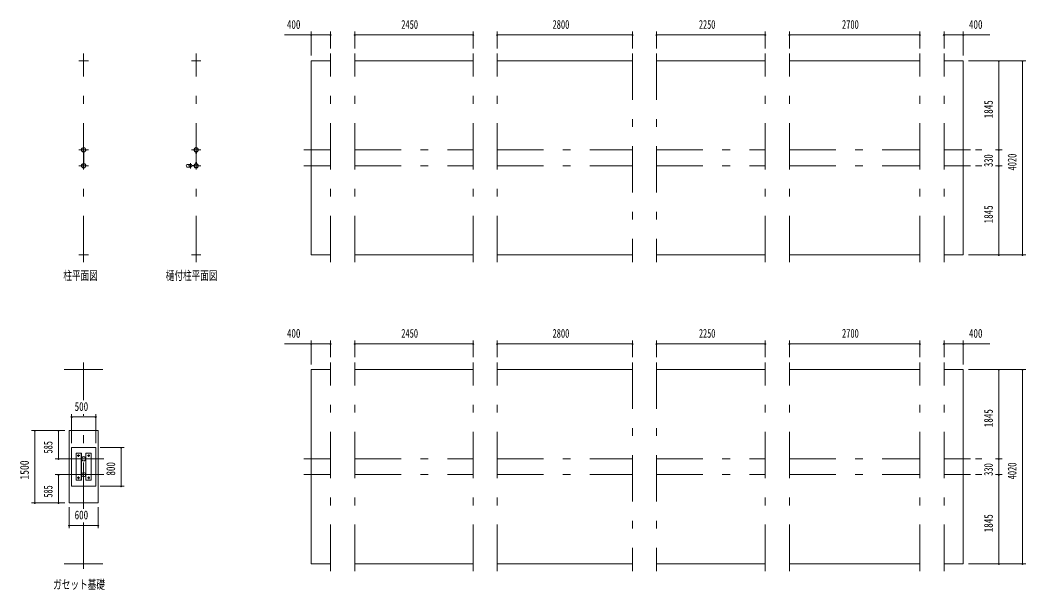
# Model space of a CAD drawing. Units: millimetres, scale not verified. Extents: x -31992 to 32005, y -14700 to 14700.
# Drawn here: x -31992 to -11171, y -11328 to 468 of the extents above; entities that cross this region are included whole.
import ezdxf
from ezdxf.enums import TextEntityAlignment as Align

# ---------------------------------------------------------------- set-up
doc = ezdxf.new("R2010")
doc.units = ezdxf.units.MM
doc.header["$LTSCALE"] = 80
doc.linetypes.add('USER3', pattern=[24, 12, -5, 2, -5])
for name, color, linetype, lineweight in [('0-2_1-07BOLD', 7, 'Continuous', 18), ('0-3_1-27CENTER', 3, 'USER3', 18), ('0-5_1-57DIM', 3, 'Continuous', 18)]:
    doc.layers.add(name, color=color, linetype=linetype, lineweight=lineweight)
doc.styles.add('ＭＳ ゴシック', font='')
doc.styles.get('ＭＳ ゴシック').set_extended_font_data('MS Gothic')

msp = doc.modelspace()

# ---------------------------------------------------------------- linework, layer by layer
at = {"layer": '0-2_1-07BOLD'}
for p, q in [((-30576.78, -372.46), (-30776.77, -372.46)), ((-28247.05, -372.46), (-28447.04, -372.46)), ((-25965.59, -4392.46), (-25965.59, -372.46)), ((-25565.59, -372.46), (-25965.59, -372.46)), ((-22615.59, -372.46), (-25065.6, -372.46)), ((-19315.59, -372.46), (-22115.59, -372.46)), ((-16565.59, -372.46), (-18815.59, -372.46)), ((-13365.59, -372.46), (-16065.59, -372.46)), ((-12465.59, -372.46), (-12865.59, -372.46)), ((-12465.59, -4392.46), (-12465.59, -372.46)), ((-30681.37, -2292.46), (-30681.37, -2263.38)), ((-30679.77, -2261.9), (-30679.77, -2503.01)), ((-30673.77, -2503.01), (-30673.77, -2261.9)), ((-28351.63, -2292.46), (-28351.63, -2263.38)), ((-28350.03, -2261.9), (-28350.03, -2503.01)), ((-28344.03, -2503.01), (-28344.03, -2261.9)), ((-30681.37, -2292.46), (-30679.77, -2292.46)), ((-30681.37, -2472.46), (-30679.77, -2472.46)), ((-30681.37, -2472.46), (-30681.37, -2501.54)), ((-30673.77, -2472.46), (-30672.16, -2472.46)), ((-30672.16, -2472.46), (-30672.16, -2501.54)), ((-28351.63, -2292.46), (-28350.03, -2292.46)), ((-28351.63, -2472.46), (-28350.03, -2472.46)), ((-28351.63, -2472.46), (-28351.63, -2501.54)), ((-28344.03, -2472.46), (-28342.43, -2472.46)), ((-28342.43, -2472.46), (-28342.43, -2501.54)), ((-28474.55, -2519.96), (-28542.13, -2519.96)), ((-28474.55, -2574.96), (-28542.13, -2574.96)), ((-28437.7, -2544.45), (-28391.49, -2544.45)), ((-28437.7, -2550.46), (-28391.49, -2550.46)), ((-28436.3, -2542.85), (-28392.96, -2542.85)), ((-28436.3, -2552.06), (-28392.96, -2552.06)), ((-30576.78, -4392.46), (-30776.77, -4392.46)), ((-28247.05, -4392.46), (-28447.05, -4392.46)), ((-25565.59, -4392.46), (-25965.59, -4392.46)), ((-22615.59, -4392.46), (-25065.6, -4392.46)), ((-19315.59, -4392.46), (-22115.59, -4392.46)), ((-16565.59, -4392.46), (-18815.59, -4392.46)), ((-13365.59, -4392.46), (-16065.59, -4392.46)), ((-12465.59, -4392.46), (-12865.59, -4392.46)), ((-30276.78, -6767.46), (-31076.78, -6767.46)), ((-25565.59, -6767.46), (-25965.59, -6767.46)), ((-22615.59, -6767.46), (-25065.6, -6767.46)), ((-19315.59, -6767.46), (-22115.59, -6767.46)), ((-16565.59, -6767.46), (-18815.59, -6767.46)), ((-13365.59, -6767.46), (-16065.59, -6767.46)), ((-12465.59, -6767.46), (-12865.59, -6767.46)), ((-12465.59, -10787.46), (-12465.59, -6767.46)), ((-30976.78, -9527.46), (-30976.78, -8027.45)), ((-30976.78, -8027.45), (-30376.78, -8027.45)), ((-30926.78, -9177.46), (-30926.78, -8377.46)), ((-30426.78, -8377.46), (-30926.78, -8377.46)), ((-30833.33, -9057.46), (-30833.33, -8497.46)), ((-30833.33, -8497.46), (-30721.33, -8497.46)), ((-30725.83, -9057.46), (-30725.83, -8497.46)), ((-30632.23, -9057.46), (-30632.23, -8497.46)), ((-30627.73, -9057.46), (-30627.73, -8497.46)), ((-30426.78, -8377.46), (-30426.78, -9177.46)), ((-30520.23, -9057.46), (-30632.23, -9057.46)), ((-30426.78, -9177.46), (-30926.78, -9177.46)), ((-30276.78, -10787.46), (-31076.78, -10787.46)), ((-22615.59, -10787.46), (-25065.6, -10787.46)), ((-19315.59, -10787.46), (-22115.59, -10787.46)), ((-16565.59, -10787.46), (-18815.59, -10787.46)), ((-13365.59, -10787.46), (-16065.59, -10787.46)), ((-12465.59, -10787.46), (-12865.59, -10787.46))]:
    msp.add_line(p, q, dxfattribs=at)
for points in [[(-30673.77, -2292.46), (-30672.16, -2292.46), (-30672.16, -2263.38)], [(-28344.03, -2292.46), (-28342.43, -2292.46), (-28342.43, -2263.38)], [(-25565.59, -10787.46), (-25965.59, -10787.46), (-25965.59, -6767.46)], [(-30976.78, -9527.46), (-30376.78, -9527.46), (-30376.78, -8027.45)], [(-30833.33, -9057.46), (-30721.33, -9057.46), (-30721.33, -8497.46)], [(-30520.23, -9057.46), (-30520.23, -8497.46), (-30632.23, -8497.46)]]:
    msp.add_lwpolyline(points, dxfattribs=at)
for centre, radius in [((-30676.77, -2217.46), 44.55), ((-30676.77, -2217.46), 40.35), ((-30676.77, -2169.06), 2.25), ((-28347.04, -2217.46), 44.55), ((-28347.04, -2217.46), 40.35), ((-28347.04, -2169.06), 2.25), ((-30676.77, -2547.46), 44.55), ((-30676.77, -2547.46), 40.35), ((-30676.77, -2595.86), 2.25), ((-28496.38, -2547.46), 2.25), ((-28465.04, -2547.46), 27.5), ((-28347.04, -2547.46), 46.15), ((-28347.04, -2547.46), 44.55), ((-28347.04, -2547.46), 40.35), ((-28347.04, -2595.86), 2.25), ((-30783.28, -8547.46), 14.5), ((-30570.28, -8547.46), 14.5), ((-30676.78, -8612.46), 44.55), ((-30676.78, -8612.46), 40.35), ((-30676.78, -8942.45), 44.55), ((-30676.78, -8942.45), 40.35), ((-30783.28, -9007.46), 14.5), ((-30570.28, -9007.46), 14.5)]:
    msp.add_circle(centre, radius, dxfattribs=at)
for centre, radius, start, end in [((-30676.77, -2217.46), 46.15, 93.78961, 264.28209), ((-30676.77, -2169.06), 3.85, 322.09525, 270.00276), ((-30676.77, -2217.46), 46.15, 275.72758, 90.00154), ((-28347.04, -2217.46), 46.15, 93.78961, 264.28209), ((-28347.04, -2169.06), 3.85, 322.09525, 270.00276), ((-28347.04, -2217.46), 46.15, 275.72758, 90.00154), ((-30676.77, -2547.46), 46.15, 95.71837, 266.21085), ((-30676.77, -2595.86), 3.85, 90, 37.90752), ((-30676.77, -2547.46), 46.15, 269.99892, 84.27287), ((-28506.64, -2547.46), 44.9, 142.23546, 217.76454), ((-28496.38, -2547.46), 3.85, 51.34222, 0), ((-28465.04, -2547.46), 29.1, 9.09488, 180), ((-28465.04, -2547.46), 29.1, 185.93016, 350.90401), ((-28447.63, -2547.46), 44.9, 142.23546, 160.41136), ((-28447.63, -2547.46), 44.9, 199.58864, 217.76454), ((-28347.04, -2595.86), 3.85, 90, 37.90752)]:
    msp.add_arc(centre, radius, start, end, dxfattribs=at)
at = {"layer": '0-3_1-27CENTER'}
for p, q in [((-30676.77, -4542.46), (-30676.77, -222.46)), ((-28347.05, -4542.46), (-28347.05, -222.46)), ((-25565.59, -4542.46), (-25565.59, -222.46)), ((-25065.6, -4542.46), (-25065.6, -222.46)), ((-22615.59, -4542.46), (-22615.59, -222.46)), ((-22115.59, -4542.46), (-22115.59, -222.46)), ((-19315.59, -222.46), (-19315.59, -4542.46)), ((-18815.59, -222.46), (-18815.59, -4542.46)), ((-16565.59, -4542.46), (-16565.59, -222.46)), ((-16065.59, -4542.46), (-16065.59, -222.46)), ((-13365.59, -4542.46), (-13365.59, -222.46)), ((-12865.59, -4542.46), (-12865.59, -222.46)), ((-30576.78, -2217.46), (-30776.77, -2217.46)), ((-28247.05, -2217.46), (-28447.04, -2217.46)), ((-26115.59, -2217.46), (-25565.59, -2217.46)), ((-25065.6, -2217.46), (-22615.59, -2217.46)), ((-22115.59, -2217.46), (-19315.59, -2217.46)), ((-18815.59, -2217.46), (-16565.59, -2217.46)), ((-16065.59, -2217.46), (-13365.59, -2217.46)), ((-12865.59, -2217.46), (-12315.59, -2217.46)), ((-28465.04, -2492.46), (-28465.04, -2602.46)), ((-30576.78, -2547.46), (-30776.77, -2547.46)), ((-28247.05, -2547.46), (-28447.04, -2547.46)), ((-28414.56, -2558.22), (-28414.56, -2536.69)), ((-26115.59, -2547.46), (-25565.59, -2547.46)), ((-25065.6, -2547.46), (-22615.59, -2547.46)), ((-22115.59, -2547.46), (-19315.59, -2547.46)), ((-18815.59, -2547.46), (-16565.59, -2547.46)), ((-16065.59, -2547.46), (-13365.59, -2547.46)), ((-12865.59, -2547.46), (-12315.59, -2547.46)), ((-30676.78, -6617.46), (-30676.78, -7398.87)), ((-25565.59, -10937.46), (-25565.59, -6617.46)), ((-25065.6, -10937.46), (-25065.6, -6617.46)), ((-22615.59, -10937.46), (-22615.59, -6617.46)), ((-22115.59, -10937.46), (-22115.59, -6617.46)), ((-19315.59, -6617.46), (-19315.59, -10937.46)), ((-18815.59, -6617.46), (-18815.59, -10937.46)), ((-16565.59, -10937.46), (-16565.59, -6617.46)), ((-16065.59, -10937.46), (-16065.59, -6617.46)), ((-13365.59, -10937.46), (-13365.59, -6617.46)), ((-12865.59, -10937.46), (-12865.59, -6617.46)), ((-30676.78, -9647.46), (-30676.78, -7687.46)), ((-30783.28, -8522.46), (-30783.28, -8572.46)), ((-30570.28, -8522.46), (-30570.28, -8572.46)), ((-31076.78, -8612.46), (-30256.78, -8612.46)), ((-30808.28, -8547.46), (-30758.28, -8547.46)), ((-30545.28, -8547.46), (-30595.28, -8547.46)), ((-26115.59, -8612.46), (-25565.59, -8612.46)), ((-25065.6, -8612.46), (-22615.59, -8612.46)), ((-22115.59, -8612.46), (-19315.59, -8612.46)), ((-18815.59, -8612.46), (-16565.59, -8612.46)), ((-16065.59, -8612.46), (-13365.59, -8612.46)), ((-12865.59, -8612.46), (-12315.59, -8612.46)), ((-31076.78, -8942.45), (-30256.78, -8942.45)), ((-26115.59, -8942.46), (-25565.59, -8942.46)), ((-25065.6, -8942.46), (-22615.59, -8942.46)), ((-22115.59, -8942.46), (-19315.59, -8942.46)), ((-18815.59, -8942.46), (-16565.59, -8942.46)), ((-16065.59, -8942.46), (-13365.59, -8942.46)), ((-12865.59, -8942.46), (-12315.59, -8942.46)), ((-30808.28, -9007.46), (-30758.28, -9007.46)), ((-30783.28, -9032.46), (-30783.28, -8982.45)), ((-30545.28, -9007.46), (-30595.28, -9007.46)), ((-30570.28, -9032.46), (-30570.28, -8982.45)), ((-30676.78, -9932.27), (-30676.78, -10937.46))]:
    msp.add_line(p, q, dxfattribs=at)
at = {"layer": '0-5_1-57DIM'}
for p, q in [((-25965.59, -267.46), (-25965.59, 232.54)), ((-25565.59, -117.46), (-25565.59, 232.54)), ((-25065.6, -117.46), (-25065.6, 232.54)), ((-22615.59, -117.46), (-22615.59, 232.54)), ((-22115.59, -117.46), (-22115.59, 232.54)), ((-19315.59, -117.46), (-19315.59, 232.54)), ((-18815.59, -117.46), (-18815.59, 232.54)), ((-16565.6, -117.46), (-16565.6, 232.54)), ((-16065.6, -117.46), (-16065.6, 232.54)), ((-13365.6, -117.46), (-13365.6, 232.54)), ((-12865.6, -117.46), (-12865.6, 232.54)), ((-12465.6, -267.46), (-12465.6, 232.54)), ((-26515.09, 162.54), (-25565.59, 162.54)), ((-25951.59, 162.54), (-25979.59, 162.54)), ((-25551.59, 162.54), (-25579.59, 162.54)), ((-25051.6, 162.54), (-25079.6, 162.54)), ((-25065.6, 162.54), (-22615.59, 162.54)), ((-22601.59, 162.54), (-22629.59, 162.54)), ((-22101.59, 162.54), (-22129.59, 162.54)), ((-22115.59, 162.54), (-19315.59, 162.54)), ((-19301.59, 162.54), (-19329.59, 162.54)), ((-18801.59, 162.54), (-18829.59, 162.54)), ((-18815.59, 162.54), (-16565.59, 162.54)), ((-16551.6, 162.54), (-16579.6, 162.54)), ((-16051.6, 162.54), (-16079.6, 162.54)), ((-16065.59, 162.54), (-13365.59, 162.54)), ((-13351.6, 162.54), (-13379.6, 162.54)), ((-12851.6, 162.54), (-12879.6, 162.54)), ((-12865.59, 162.54), (-11916.1, 162.54)), ((-12451.6, 162.54), (-12479.6, 162.54)), ((-12360.6, -372.46), (-11170.59, -372.46)), ((-11716.6, -372.46), (-11744.6, -372.46)), ((-11730.59, -372.46), (-11730.59, -4392.47)), ((-11226.6, -372.46), (-11254.6, -372.46)), ((-11240.6, -372.46), (-11240.6, -4392.47)), ((-12210.59, -2217.46), (-12085.29, -2217.46)), ((-11800.6, -2217.46), (-11660.59, -2217.46)), ((-11716.6, -2217.46), (-11744.6, -2217.46)), ((-12210.59, -2547.46), (-12085.29, -2547.46)), ((-11800.6, -2547.46), (-11660.59, -2547.46)), ((-11716.6, -2547.46), (-11744.6, -2547.46)), ((-12360.6, -4392.47), (-11170.59, -4392.47)), ((-11716.6, -4392.47), (-11744.6, -4392.47)), ((-11226.6, -4392.47), (-11254.6, -4392.47)), ((-26515.09, -6232.46), (-25565.59, -6232.46)), ((-25951.59, -6232.46), (-25979.59, -6232.46)), ((-25965.59, -6662.46), (-25965.59, -6162.46)), ((-25551.59, -6232.46), (-25579.59, -6232.46)), ((-25565.59, -6512.46), (-25565.59, -6162.46)), ((-25051.6, -6232.46), (-25079.6, -6232.46)), ((-25065.6, -6512.46), (-25065.6, -6162.46)), ((-25065.6, -6232.46), (-22615.59, -6232.46)), ((-22601.59, -6232.46), (-22629.59, -6232.46)), ((-22615.59, -6512.46), (-22615.59, -6162.46)), ((-22101.59, -6232.46), (-22129.59, -6232.46)), ((-22115.59, -6512.46), (-22115.59, -6162.46)), ((-22115.59, -6232.46), (-19315.59, -6232.46)), ((-19301.59, -6232.46), (-19329.59, -6232.46)), ((-19315.59, -6512.46), (-19315.59, -6162.46)), ((-18801.59, -6232.46), (-18829.59, -6232.46)), ((-18815.59, -6512.46), (-18815.59, -6162.46)), ((-18815.59, -6232.46), (-16565.59, -6232.46)), ((-16551.6, -6232.46), (-16579.6, -6232.46)), ((-16565.6, -6512.46), (-16565.6, -6162.46)), ((-16051.6, -6232.46), (-16079.6, -6232.46)), ((-16065.6, -6512.46), (-16065.6, -6162.46)), ((-16065.59, -6232.46), (-13365.59, -6232.46)), ((-13351.6, -6232.46), (-13379.6, -6232.46)), ((-13365.6, -6512.46), (-13365.6, -6162.46)), ((-12851.6, -6232.46), (-12879.6, -6232.46)), ((-12865.6, -6512.46), (-12865.6, -6162.46)), ((-12865.59, -6232.46), (-11916.1, -6232.46)), ((-12451.6, -6232.46), (-12479.6, -6232.46)), ((-12465.6, -6662.46), (-12465.6, -6162.46)), ((-12360.6, -6767.46), (-11170.59, -6767.46)), ((-11716.6, -6767.46), (-11744.6, -6767.46)), ((-11730.59, -6767.46), (-11730.59, -10787.47)), ((-11226.6, -6767.46), (-11254.6, -6767.46)), ((-11240.6, -6767.46), (-11240.6, -10787.47)), ((-30926.78, -8287.46), (-30926.78, -7687.46)), ((-30426.78, -8287.46), (-30426.78, -7687.46)), ((-30912.78, -7747.45), (-30940.78, -7747.45)), ((-30926.78, -7747.45), (-30426.78, -7747.45)), ((-30412.78, -7747.45), (-30440.78, -7747.45)), ((-31066.78, -8027.45), (-31756.78, -8027.45)), ((-31672.78, -8027.45), (-31700.78, -8027.45)), ((-31686.78, -8027.45), (-31686.78, -9527.46)), ((-31182.78, -8027.45), (-31210.78, -8027.45)), ((-31196.78, -8027.45), (-31196.78, -8612.46)), ((-30336.78, -8377.46), (-29839.85, -8377.46)), ((-29885.85, -8377.46), (-29913.85, -8377.46)), ((-29899.85, -8377.46), (-29899.85, -9177.46)), ((-31066.78, -8612.46), (-31266.78, -8612.46)), ((-31182.78, -8612.46), (-31210.78, -8612.46)), ((-12210.59, -8612.47), (-12085.29, -8612.47)), ((-11800.6, -8612.47), (-11660.59, -8612.47)), ((-11716.6, -8612.47), (-11744.6, -8612.47)), ((-31066.78, -8942.45), (-31266.78, -8942.45)), ((-31182.78, -8942.45), (-31210.78, -8942.45)), ((-31196.78, -8942.45), (-31196.78, -9527.46)), ((-12210.59, -8942.46), (-12085.29, -8942.46)), ((-11800.6, -8942.46), (-11660.59, -8942.46)), ((-11716.6, -8942.46), (-11744.6, -8942.46)), ((-30336.78, -9177.46), (-29839.85, -9177.46)), ((-29885.85, -9177.46), (-29913.85, -9177.46)), ((-31066.78, -9527.46), (-31756.78, -9527.46)), ((-31672.78, -9527.46), (-31700.78, -9527.46)), ((-31182.78, -9527.46), (-31210.78, -9527.46)), ((-30976.78, -9617.46), (-30976.78, -10052.27)), ((-30376.78, -9617.46), (-30376.78, -10052.27)), ((-30962.78, -9992.27), (-30990.78, -9992.27)), ((-30976.78, -9992.27), (-30376.78, -9992.27)), ((-30362.78, -9992.27), (-30390.78, -9992.27)), ((-12360.6, -10787.47), (-11170.59, -10787.47)), ((-11716.6, -10787.47), (-11744.6, -10787.47)), ((-11226.6, -10787.47), (-11254.6, -10787.47))]:
    msp.add_line(p, q, dxfattribs=at)
for centre in [(-25965.59, 162.54), (-25565.59, 162.54), (-25065.6, 162.54), (-22615.59, 162.54), (-22115.59, 162.54), (-19315.59, 162.54), (-18815.59, 162.54), (-16565.6, 162.54), (-16065.6, 162.54), (-13365.6, 162.54), (-12865.6, 162.54), (-12465.6, 162.54), (-11730.6, -372.46), (-11240.6, -372.46), (-11730.6, -2217.46), (-11730.6, -2547.46), (-11730.6, -4392.47), (-11240.6, -4392.47), (-25965.59, -6232.46), (-25565.59, -6232.46), (-25065.6, -6232.46), (-22615.59, -6232.46), (-22115.59, -6232.46), (-19315.59, -6232.46), (-18815.59, -6232.46), (-16565.6, -6232.46), (-16065.6, -6232.46), (-13365.6, -6232.46), (-12865.6, -6232.46), (-12465.6, -6232.46), (-11730.6, -6767.46), (-11240.6, -6767.46), (-30926.78, -7747.45), (-30426.78, -7747.45), (-31686.78, -8027.45), (-31196.78, -8027.45), (-29899.85, -8377.46), (-31196.78, -8612.46), (-11730.6, -8612.47), (-31196.78, -8942.45), (-11730.6, -8942.46), (-29899.85, -9177.46), (-31686.78, -9527.46), (-31196.78, -9527.46), (-30976.78, -9992.27), (-30376.78, -9992.27), (-11730.6, -10787.47), (-11240.6, -10787.47)]:
    msp.add_arc(centre, 14, 180, 0, dxfattribs=at)

# ---------------------------------------------------------------- texts
at = {"layer": '0-5_1-57DIM', "color": 7, "style": 'ＭＳ ゴシック'}
for s, width, p in [('400', 0.75, (-26468.02, 232.54)), ('2450', 0.7, (-24101.01, 232.54)), ('2800', 0.7, (-20969.37, 232.54)), ('2250', 0.65, (-17937.95, 232.54)), ('2700', 0.7, (-14976.84, 232.54)), ('400', 0.75, (-12348.52, 232.54)), ('柱平面図', 0.7, (-31096.78, -4967.59)), ('樋付柱平面図', 0.7, (-28977.05, -4967.59)), ('400', 0.75, (-26468.02, -6162.46)), ('2450', 0.7, (-24101.01, -6162.46)), ('2800', 0.7, (-20969.37, -6162.46)), ('2250', 0.65, (-17937.95, -6162.46)), ('2700', 0.7, (-14976.84, -6162.46)), ('400', 0.75, (-12348.52, -6162.46)), ('500', 0.75, (-30862.2, -7677.46)), ('600', 0.75, (-30862.78, -9922.27)), ('ガセット基礎', 0.7, (-31306.78, -11362.59))]:
    msp.add_text(s, height=182.3, dxfattribs=dict(at, width=width)).set_placement(p, align=Align.BOTTOM_LEFT)
for s, width, p in [('1845', 0.75, (-11800.6, -1564.08)), ('330', 0.7, (-11800.6, -2571.22)), ('4020', 0.7, (-11310.6, -2644.12)), ('1845', 0.75, (-11800.6, -3739.08)), ('1845', 0.75, (-11800.6, -7959.08)), ('585', 0.65, (-31266.78, -8501.81)), ('1500', 0.8, (-31756.78, -9044.83)), ('800', 0.75, (-29969.85, -8961.43)), ('330', 0.7, (-11800.6, -8966.22)), ('4020', 0.7, (-11310.6, -9039.12)), ('585', 0.65, (-31266.78, -9416.81)), ('1845', 0.75, (-11800.6, -10134.08))]:
    msp.add_text(s, height=182.3, rotation=90, dxfattribs=dict(at, width=width)).set_placement(p, align=Align.BOTTOM_LEFT)

doc.saveas('drawing.dxf')
